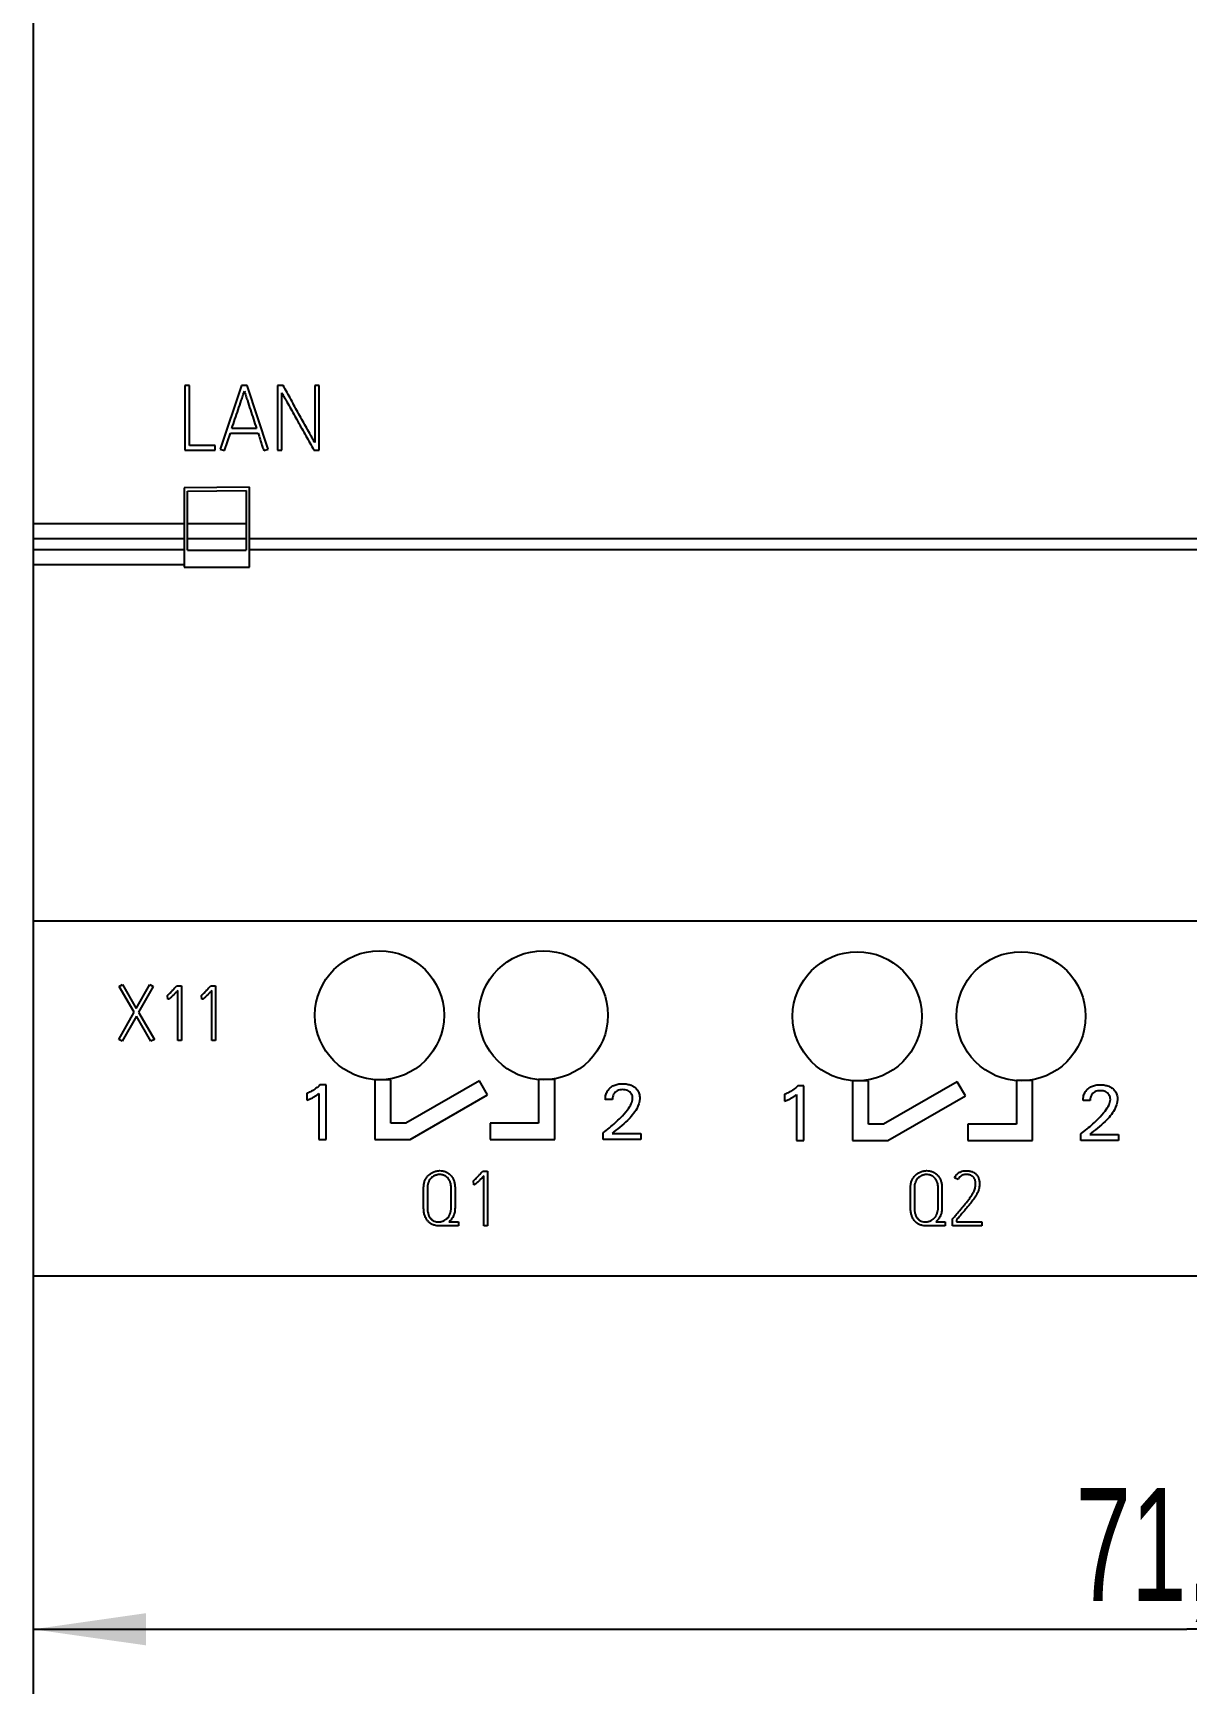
# Model space of a CAD drawing. Extents: x 0 to 420, y 0 to 297.
# Drawn here: x 96.2 to 132, y 131.3 to 182.8 of the extents above; entities that cross this region are included whole.
import ezdxf

# ---------------------------------------------------------------- set-up
doc = ezdxf.new("R2010")
doc.units = 0
doc.header["$LTSCALE"] = 23.1
for name, color, linetype in [('10000_FRONT', 7, 'CONTINUOUS'), ('10100_DIM_FRONT', 7, 'CONTINUOUS'), ('10500_FRONT_LABELING', 7, 'CONTINUOUS')]:
    doc.layers.add(name, color=color, linetype=linetype)
doc.styles.get("Standard").update_dxf_attribs({"font": 'txt', "width": 0.8})
doc.dimstyles.new('DIMSTYLE_1', dxfattribs={"dimtxt": 3.5, "dimasz": 3.5, "dimexe": 0.18, "dimexo": 0.0625, "dimgap": 0.09, "dimtad": 1, "dimtxsty": 'STANDARD', "dimcen": 0.09, "dimazin": 3, "dimtp": 0.05, "dimtm": 0.05, "dimtfac": 1, "dimtofl": 0, "dimtmove": 0, "dimatfit": 3, "dimtolj": 1})

# ---------------------------------------------------------------- blocks, each defined once
blk = doc.blocks.new('*D0')
at = {"layer": '10100_DIM_FRONT', "linetype": 'CONTINUOUS'}
for p, q in [((96.248439, 149.770229), (96.248439, 131.326168)), ((167.748439, 149.770229), (167.748439, 131.326168)), ((96.248439, 133.326168), (131.998439, 133.326168)), ((167.748439, 133.326168), (131.998439, 133.326168))]:
    blk.add_line(p, q, dxfattribs=at)
for points in [[(99.748439, 133.826168), (96.248439, 133.326168), (99.748439, 132.826168)], [(164.248439, 132.826168), (167.748439, 133.326168), (164.248439, 133.826168)]]:
    blk.add_solid(points, dxfattribs=at)
at = {"layer": '10100_DIM_FRONT', "linetype": 'CONTINUOUS', "width": 0.660714}
blk.add_text('71,5', height=3.5, dxfattribs=at).set_placement((128.554623, 134.201168))

msp = doc.modelspace()

# ---------------------------------------------------------------- linework, layer by layer
at = {"layer": '10000_FRONT', "color": 7, "linetype": 'CONTINUOUS'}
for p, q in [((96.248, 234.284), (96.248, 144.284)), ((102.947, 168.727), (100.93, 168.71)), ((100.93, 168.71), (100.93, 166.256)), ((101.03, 168.611), (102.847, 168.626)), ((101.03, 166.775), (101.03, 168.611)), ((102.847, 168.626), (102.848, 166.775)), ((102.949, 166.256), (102.947, 168.727)), ((96.248, 167.605), (100.93, 167.605)), ((101.03, 167.605), (102.848, 167.605)), ((96.248, 167.136), (100.93, 167.136)), ((96.248, 166.803), (100.93, 166.803)), ((101.03, 167.136), (102.848, 167.136)), ((102.948, 167.136), (167.748, 167.136)), ((102.948, 166.803), (167.748, 166.803)), ((96.248, 166.337), (100.93, 166.337)), ((101.03, 166.775), (102.848, 166.775)), ((100.93, 166.256), (102.949, 166.256)), ((96.248, 155.284), (167.748, 155.284)), ((106.835, 150.364), (106.835, 148.511)), ((107.331, 150.364), (106.835, 150.364)), ((107.331, 149.012), (107.331, 150.364)), ((110.082, 150.329), (107.797, 149.012)), ((110.332, 149.896), (110.082, 150.329)), ((111.912, 150.371), (111.912, 149.011)), ((112.412, 150.371), (111.912, 150.371)), ((112.412, 148.511), (112.412, 150.371)), ((121.64, 150.333), (121.64, 148.48)), ((122.137, 150.333), (121.64, 150.333)), ((122.137, 148.981), (122.137, 150.333)), ((126.718, 150.34), (126.718, 148.98)), ((127.218, 150.34), (126.718, 150.34)), ((127.218, 148.48), (127.218, 150.34)), ((107.93, 148.511), (110.332, 149.896)), ((124.887, 150.298), (122.603, 148.981)), ((122.735, 148.48), (125.137, 149.865)), ((125.137, 149.865), (124.887, 150.298)), ((107.797, 149.012), (107.331, 149.012)), ((110.413, 149.011), (110.413, 148.511)), ((111.912, 149.011), (110.413, 149.011)), ((122.603, 148.981), (122.137, 148.981)), ((125.218, 148.98), (125.218, 148.48)), ((126.718, 148.98), (125.218, 148.98)), ((106.835, 148.511), (107.93, 148.511)), ((110.413, 148.511), (112.412, 148.511)), ((121.64, 148.48), (122.735, 148.48)), ((125.218, 148.48), (127.218, 148.48)), ((96.248, 144.284), (167.748, 144.284))]:
    msp.add_line(p, q, dxfattribs=at)
for centre in [(106.979, 152.362), (112.059, 152.362), (121.784, 152.331), (126.864, 152.331)]:
    msp.add_circle(centre, 2, dxfattribs=at)
at = {"layer": '10500_FRONT_LABELING', "color": 7, "linetype": 'CONTINUOUS'}
for p, q in [((100.948, 171.881), (100.948, 169.884)), ((101.09, 171.881), (100.948, 171.881)), ((101.09, 170.025), (101.09, 171.881)), ((102.704, 171.887), (102.041, 169.914)), ((102.882, 171.887), (102.704, 171.887)), ((103.528, 169.914), (102.882, 171.887)), ((103.814, 171.884), (103.814, 169.884)), ((103.994, 171.884), (103.814, 171.884)), ((103.953, 169.884), (103.953, 171.659)), ((104.973, 171.884), (104.973, 170.114)), ((105.115, 171.884), (104.973, 171.884)), ((105.115, 169.884), (105.115, 171.884)), ((102.175, 169.87), (102.358, 170.411)), ((102.358, 170.411), (103.215, 170.411)), ((103.168, 170.552), (102.405, 170.552)), ((100.948, 169.884), (101.883, 169.884)), ((101.883, 170.025), (101.09, 170.025)), ((101.883, 169.884), (101.883, 170.025)), ((102.041, 169.914), (102.175, 169.87)), ((103.392, 169.87), (103.528, 169.914)), ((103.814, 169.884), (103.953, 169.884)), ((104.94, 169.884), (105.115, 169.884)), ((98.917, 153.251), (99.019, 153.31)), ((99.377, 152.456), (98.917, 153.251)), ((99.019, 153.31), (99.443, 152.574)), ((99.443, 152.574), (99.86, 153.31)), ((99.967, 153.251), (99.514, 152.454)), ((99.86, 153.31), (99.967, 153.251)), ((100.412, 152.975), (100.398, 152.97)), ((100.419, 152.855), (100.412, 152.975)), ((100.681, 153.256), (100.697, 153.274)), ((100.697, 153.274), (100.846, 153.274)), ((100.728, 151.581), (100.728, 153.128)), ((100.846, 153.274), (100.846, 151.581)), ((101.466, 152.975), (101.452, 152.97)), ((101.473, 152.855), (101.466, 152.975)), ((101.735, 153.256), (101.751, 153.274)), ((101.751, 153.274), (101.9, 153.274)), ((101.782, 151.581), (101.782, 153.128)), ((101.9, 153.274), (101.9, 151.581)), ((98.898, 151.614), (99.377, 152.456)), ((99.514, 152.454), (100.002, 151.614)), ((99.445, 152.336), (99.002, 151.556)), ((99.898, 151.556), (99.445, 152.336)), ((99.002, 151.556), (98.898, 151.614)), ((100.002, 151.614), (99.898, 151.556)), ((100.846, 151.581), (100.728, 151.581)), ((101.9, 151.581), (101.782, 151.581)), ((104.729, 149.941), (104.729, 149.729)), ((105.101, 149.94), (105.101, 148.512)), ((105.329, 150.202), (105.136, 150.202)), ((105.329, 148.512), (105.329, 150.202)), ((119.534, 149.91), (119.534, 149.698)), ((119.906, 149.909), (119.906, 148.481)), ((120.134, 150.171), (119.941, 150.171)), ((120.134, 148.481), (120.134, 150.171)), ((114.199, 149.753), (113.978, 149.753)), ((129.004, 149.722), (128.784, 149.722)), ((105.101, 148.512), (105.329, 148.512)), ((113.909, 148.512), (113.909, 148.716)), ((115.081, 148.512), (113.909, 148.512)), ((114.186, 148.698), (115.081, 148.698)), ((115.081, 148.698), (115.081, 148.512)), ((119.906, 148.481), (120.134, 148.481)), ((128.714, 148.481), (128.714, 148.684)), ((129.886, 148.481), (128.714, 148.481)), ((128.991, 148.666), (129.886, 148.666)), ((129.886, 148.666), (129.886, 148.481)), ((110.162, 147.506), (110.178, 147.524)), ((110.178, 147.524), (110.327, 147.524)), ((110.209, 145.831), (110.209, 147.378)), ((110.327, 147.524), (110.327, 145.831)), ((124.91, 147.27), (124.804, 147.324)), ((108.348, 146.376), (108.348, 147.02)), ((108.466, 147.02), (108.466, 146.376)), ((109.2, 146.39), (109.2, 147.02)), ((109.32, 147.02), (109.32, 146.39)), ((109.893, 147.225), (109.879, 147.22)), ((109.9, 147.105), (109.893, 147.225)), ((123.438, 146.376), (123.438, 147.02)), ((123.556, 147.02), (123.556, 146.376)), ((124.29, 146.39), (124.29, 147.02)), ((124.41, 147.02), (124.41, 146.39)), ((109.424, 145.834), (108.811, 145.834)), ((109.131, 145.954), (109.424, 145.954)), ((109.424, 145.954), (109.424, 145.834)), ((110.327, 145.831), (110.209, 145.831)), ((124.514, 145.834), (123.901, 145.834)), ((124.221, 145.954), (124.514, 145.954)), ((124.514, 145.954), (124.514, 145.834)), ((124.74, 146.051), (124.754, 146.067)), ((124.74, 145.834), (124.74, 146.051)), ((125.645, 145.834), (124.74, 145.834)), ((124.858, 146.008), (124.858, 145.952)), ((124.858, 145.952), (125.645, 145.952)), ((125.645, 145.952), (125.645, 145.834))]:
    msp.add_line(p, q, dxfattribs=at)
for points, knots in [([(102.405, 170.552), (102.437, 170.649), (102.469, 170.745), (102.534, 170.938), (102.566, 171.034), (102.631, 171.227), (102.665, 171.323), (102.713, 171.468), (102.729, 171.516), (102.761, 171.613), (102.777, 171.661), (102.793, 171.709)], [0, 0, 0, 0, 0.25, 0.25, 0.5, 0.5, 0.75, 0.75, 0.875, 0.875, 1, 1, 1, 1]), ([(102.793, 171.709), (102.809, 171.661), (102.824, 171.613), (102.855, 171.516), (102.87, 171.468), (102.917, 171.323), (102.948, 171.227), (103.011, 171.034), (103.043, 170.938), (103.106, 170.745), (103.137, 170.649), (103.168, 170.552)], [0, 0, 0, 0, 0.125, 0.125, 0.25, 0.25, 0.5, 0.5, 0.75, 0.75, 1, 1, 1, 1]), ([(103.953, 171.659), (103.962, 171.64), (103.972, 171.622), (103.993, 171.584), (104.003, 171.566), (104.034, 171.511), (104.055, 171.474), (104.117, 171.363), (104.158, 171.289), (104.282, 171.067), (104.363, 170.919), (104.467, 170.734), (104.487, 170.697), (104.529, 170.624), (104.549, 170.587), (104.611, 170.476), (104.652, 170.402), (104.775, 170.18), (104.858, 170.032), (104.94, 169.884)], [0, 0, 0, 0, 0.03125, 0.03125, 0.0625, 0.0625, 0.125, 0.125, 0.25, 0.25, 0.5, 0.5, 0.5625, 0.5625, 0.625, 0.625, 0.75, 0.75, 1, 1, 1, 1]), ([(104.973, 170.114), (104.954, 170.151), (104.933, 170.188), (104.892, 170.262), (104.872, 170.299), (104.81, 170.409), (104.769, 170.483), (104.646, 170.703), (104.564, 170.851), (104.401, 171.146), (104.32, 171.293), (104.157, 171.589), (104.075, 171.736), (103.994, 171.884)], [0, 0, 0, 0, 0.0625, 0.0625, 0.125, 0.125, 0.25, 0.25, 0.5, 0.5, 0.75, 0.75, 1, 1, 1, 1]), ([(103.215, 170.411), (103.229, 170.366), (103.243, 170.32), (103.272, 170.23), (103.287, 170.185), (103.309, 170.117), (103.317, 170.095), (103.332, 170.05), (103.34, 170.027), (103.355, 169.983), (103.363, 169.96), (103.378, 169.915), (103.385, 169.893), (103.392, 169.87)], [0, 0, 0, 0, 0.25, 0.25, 0.5, 0.5, 0.625, 0.625, 0.75, 0.75, 0.875, 0.875, 1, 1, 1, 1]), ([(100.398, 152.97), (100.405, 152.975), (100.412, 152.98), (100.425, 152.991), (100.431, 152.996), (100.45, 153.013), (100.462, 153.024), (100.498, 153.059), (100.522, 153.083), (100.568, 153.132), (100.591, 153.157), (100.625, 153.193), (100.636, 153.206), (100.659, 153.231), (100.67, 153.243), (100.681, 153.256)], [0, 0, 0, 0, 0.0625, 0.0625, 0.125, 0.125, 0.25, 0.25, 0.5, 0.5, 0.75, 0.75, 0.875, 0.875, 1, 1, 1, 1]), ([(100.728, 153.128), (100.704, 153.103), (100.681, 153.077), (100.633, 153.027), (100.609, 153.002), (100.572, 152.965), (100.559, 152.953), (100.534, 152.928), (100.522, 152.917), (100.502, 152.899), (100.495, 152.894), (100.482, 152.883), (100.475, 152.877), (100.464, 152.87), (100.461, 152.868), (100.453, 152.863), (100.449, 152.861), (100.441, 152.858), (100.437, 152.857), (100.428, 152.855), (100.424, 152.855), (100.419, 152.855)], [0, 0, 0, 0, 0.25, 0.25, 0.5, 0.5, 0.625, 0.625, 0.75, 0.75, 0.8125, 0.8125, 0.875, 0.875, 0.90625, 0.90625, 0.9375, 0.9375, 0.96875, 0.96875, 1, 1, 1, 1]), ([(101.452, 152.97), (101.459, 152.975), (101.466, 152.98), (101.479, 152.991), (101.485, 152.996), (101.504, 153.013), (101.516, 153.024), (101.552, 153.059), (101.575, 153.083), (101.622, 153.132), (101.644, 153.157), (101.679, 153.193), (101.69, 153.206), (101.712, 153.231), (101.724, 153.243), (101.735, 153.256)], [0, 0, 0, 0, 0.0625, 0.0625, 0.125, 0.125, 0.25, 0.25, 0.5, 0.5, 0.75, 0.75, 0.875, 0.875, 1, 1, 1, 1]), ([(101.782, 153.128), (101.758, 153.103), (101.735, 153.077), (101.687, 153.027), (101.663, 153.002), (101.626, 152.965), (101.613, 152.953), (101.588, 152.928), (101.576, 152.917), (101.556, 152.899), (101.549, 152.894), (101.536, 152.883), (101.529, 152.877), (101.518, 152.87), (101.514, 152.868), (101.507, 152.863), (101.503, 152.861), (101.495, 152.858), (101.491, 152.857), (101.482, 152.855), (101.478, 152.855), (101.473, 152.855)], [0, 0, 0, 0, 0.25, 0.25, 0.5, 0.5, 0.625, 0.625, 0.75, 0.75, 0.8125, 0.8125, 0.875, 0.875, 0.90625, 0.90625, 0.9375, 0.9375, 0.96875, 0.96875, 1, 1, 1, 1]), ([(105.136, 150.202), (105.097, 150.164), (105.014, 150.094), (104.877, 150.006), (104.779, 149.96), (104.729, 149.941)], [0, 0, 0, 0, 0.335376, 0.666733, 1, 1, 1, 1]), ([(104.729, 149.729), (104.764, 149.743), (104.83, 149.77), (104.92, 149.814), (104.985, 149.853), (105.031, 149.885), (105.066, 149.911), (105.089, 149.93), (105.101, 149.94)], [0, 0, 0, 0, 0.263331, 0.496838, 0.701719, 0.791454, 0.890837, 1, 1, 1, 1]), ([(113.909, 148.716), (113.975, 148.766), (114.103, 148.867), (114.285, 149.026), (114.474, 149.208), (114.649, 149.4), (114.783, 149.594), (114.833, 149.75), (114.82, 149.859), (114.789, 149.932), (114.737, 149.988), (114.672, 150.027), (114.595, 150.05), (114.511, 150.057), (114.426, 150.049), (114.348, 150.022), (114.283, 149.976), (114.233, 149.915), (114.204, 149.838), (114.199, 149.782), (114.199, 149.753)], [0, 0, 0, 0, 0.104116, 0.205085, 0.303144, 0.433178, 0.529839, 0.598022, 0.633057, 0.664801, 0.696393, 0.726886, 0.759247, 0.795227, 0.832181, 0.865789, 0.898315, 0.930542, 0.963549, 1, 1, 1, 1]), ([(113.978, 149.753), (113.978, 149.801), (113.988, 149.894), (114.041, 150.02), (114.128, 150.118), (114.239, 150.189), (114.369, 150.23), (114.511, 150.241), (114.651, 150.231), (114.779, 150.195), (114.89, 150.132), (114.98, 150.042), (115.036, 149.921), (115.061, 149.719), (114.95, 149.411), (114.64, 149.048), (114.341, 148.828), (114.186, 148.698)], [0, 0, 0, 0, 0.047634, 0.090966, 0.134024, 0.175852, 0.219839, 0.26854, 0.316048, 0.358805, 0.398874, 0.441275, 0.482994, 0.528552, 0.640457, 0.793497, 1, 1, 1, 1]), ([(119.941, 150.171), (119.902, 150.133), (119.819, 150.063), (119.682, 149.975), (119.584, 149.929), (119.534, 149.91)], [0, 0, 0, 0, 0.335376, 0.666733, 1, 1, 1, 1]), ([(119.534, 149.698), (119.569, 149.712), (119.635, 149.739), (119.725, 149.783), (119.79, 149.822), (119.837, 149.854), (119.871, 149.88), (119.894, 149.899), (119.906, 149.909)], [0, 0, 0, 0, 0.263331, 0.496838, 0.701719, 0.791454, 0.890837, 1, 1, 1, 1]), ([(128.714, 148.684), (128.78, 148.735), (128.908, 148.836), (129.09, 148.995), (129.28, 149.176), (129.454, 149.368), (129.588, 149.562), (129.638, 149.719), (129.625, 149.827), (129.594, 149.901), (129.542, 149.956), (129.477, 149.996), (129.401, 150.019), (129.317, 150.025), (129.231, 150.018), (129.153, 149.991), (129.088, 149.945), (129.038, 149.883), (129.01, 149.807), (129.004, 149.751), (129.004, 149.722)], [0, 0, 0, 0, 0.104116, 0.205085, 0.303144, 0.433178, 0.529839, 0.598022, 0.633057, 0.664801, 0.696393, 0.726886, 0.759247, 0.795227, 0.832181, 0.865789, 0.898315, 0.930542, 0.963549, 1, 1, 1, 1]), ([(128.784, 149.722), (128.783, 149.769), (128.793, 149.862), (128.846, 149.989), (128.933, 150.087), (129.044, 150.158), (129.175, 150.199), (129.316, 150.21), (129.456, 150.199), (129.584, 150.164), (129.695, 150.101), (129.785, 150.011), (129.841, 149.89), (129.866, 149.688), (129.755, 149.38), (129.445, 149.016), (129.146, 148.797), (128.991, 148.666)], [0, 0, 0, 0, 0.047634, 0.090966, 0.134024, 0.175852, 0.219839, 0.26854, 0.316048, 0.358805, 0.398874, 0.441275, 0.482994, 0.528552, 0.640457, 0.793497, 1, 1, 1, 1]), ([(108.348, 147.02), (108.348, 147.053), (108.351, 147.086), (108.361, 147.151), (108.368, 147.183), (108.385, 147.229), (108.392, 147.245), (108.406, 147.275), (108.414, 147.289), (108.439, 147.332), (108.459, 147.358), (108.487, 147.389), (108.493, 147.395), (108.505, 147.407), (108.524, 147.424), (108.543, 147.439), (108.57, 147.458), (108.584, 147.467), (108.613, 147.484), (108.628, 147.492), (108.674, 147.512), (108.706, 147.523), (108.755, 147.534), (108.771, 147.537), (108.805, 147.541), (108.822, 147.543), (108.872, 147.544), (108.905, 147.542), (108.954, 147.533), (108.971, 147.529), (109.003, 147.519), (109.034, 147.508), (109.064, 147.493), (109.086, 147.481), (109.093, 147.477), (109.107, 147.467), (109.114, 147.463), (109.148, 147.438), (109.172, 147.415), (109.205, 147.378), (109.215, 147.364), (109.234, 147.337), (109.243, 147.323), (109.259, 147.294), (109.266, 147.279), (109.28, 147.248), (109.285, 147.232), (109.301, 147.185), (109.308, 147.152), (109.318, 147.087), (109.32, 147.053), (109.32, 147.02)], [0, 0, 0, 0, 0.0625, 0.0625, 0.125, 0.125, 0.15625, 0.15625, 0.1875, 0.1875, 0.25, 0.25, 0.265625, 0.265625, 0.28125, 0.3125, 0.3125, 0.34375, 0.34375, 0.375, 0.375, 0.4375, 0.4375, 0.46875, 0.46875, 0.5, 0.5, 0.5625, 0.5625, 0.59375, 0.59375, 0.625, 0.65625, 0.65625, 0.671875, 0.671875, 0.6875, 0.6875, 0.75, 0.75, 0.78125, 0.78125, 0.8125, 0.8125, 0.84375, 0.84375, 0.875, 0.875, 0.9375, 0.9375, 1, 1, 1, 1]), ([(109.2, 147.02), (109.2, 147.071), (109.194, 147.121), (109.176, 147.182), (109.171, 147.194), (109.162, 147.218), (109.152, 147.241), (109.139, 147.263), (109.125, 147.284), (109.118, 147.295), (109.093, 147.324), (109.075, 147.342), (109.05, 147.361), (109.045, 147.365), (109.034, 147.372), (109.028, 147.375), (109.012, 147.385), (109, 147.391), (108.977, 147.401), (108.965, 147.405), (108.941, 147.412), (108.928, 147.415), (108.89, 147.422), (108.864, 147.424), (108.826, 147.422), (108.813, 147.421), (108.788, 147.418), (108.775, 147.416), (108.75, 147.41), (108.738, 147.407), (108.714, 147.399), (108.702, 147.394), (108.666, 147.378), (108.644, 147.366), (108.614, 147.344), (108.604, 147.336), (108.584, 147.319), (108.575, 147.31), (108.55, 147.281), (108.535, 147.261), (108.516, 147.228), (108.51, 147.217), (108.499, 147.194), (108.494, 147.182), (108.486, 147.158), (108.482, 147.146), (108.476, 147.121), (108.474, 147.109), (108.468, 147.071), (108.466, 147.045), (108.466, 147.02)], [0, 0, 0, 0, 0.125, 0.125, 0.15625, 0.15625, 0.1875, 0.21875, 0.21875, 0.25, 0.25, 0.3125, 0.3125, 0.328125, 0.328125, 0.34375, 0.34375, 0.375, 0.375, 0.40625, 0.40625, 0.4375, 0.4375, 0.5, 0.5, 0.53125, 0.53125, 0.5625, 0.5625, 0.59375, 0.59375, 0.625, 0.625, 0.6875, 0.6875, 0.71875, 0.71875, 0.75, 0.75, 0.8125, 0.8125, 0.84375, 0.84375, 0.875, 0.875, 0.90625, 0.90625, 0.9375, 0.9375, 1, 1, 1, 1]), ([(109.879, 147.22), (109.886, 147.225), (109.892, 147.23), (109.905, 147.241), (109.912, 147.246), (109.931, 147.263), (109.943, 147.274), (109.979, 147.309), (110.002, 147.333), (110.048, 147.382), (110.071, 147.407), (110.105, 147.443), (110.117, 147.456), (110.139, 147.481), (110.151, 147.493), (110.162, 147.506)], [0, 0, 0, 0, 0.0625, 0.0625, 0.125, 0.125, 0.25, 0.25, 0.5, 0.5, 0.75, 0.75, 0.875, 0.875, 1, 1, 1, 1]), ([(110.209, 147.378), (110.185, 147.353), (110.161, 147.327), (110.113, 147.277), (110.089, 147.252), (110.052, 147.215), (110.04, 147.203), (110.015, 147.178), (110.002, 147.167), (109.983, 147.149), (109.976, 147.144), (109.962, 147.133), (109.956, 147.127), (109.945, 147.12), (109.941, 147.118), (109.934, 147.113), (109.93, 147.111), (109.922, 147.108), (109.917, 147.107), (109.909, 147.105), (109.904, 147.105), (109.9, 147.105)], [0, 0, 0, 0, 0.25, 0.25, 0.5, 0.5, 0.625, 0.625, 0.75, 0.75, 0.8125, 0.8125, 0.875, 0.875, 0.90625, 0.90625, 0.9375, 0.9375, 0.96875, 0.96875, 1, 1, 1, 1]), ([(123.438, 147.02), (123.438, 147.053), (123.441, 147.086), (123.451, 147.151), (123.458, 147.183), (123.475, 147.229), (123.482, 147.245), (123.496, 147.275), (123.504, 147.289), (123.529, 147.332), (123.549, 147.358), (123.577, 147.389), (123.583, 147.395), (123.595, 147.407), (123.614, 147.424), (123.633, 147.439), (123.66, 147.458), (123.674, 147.467), (123.703, 147.484), (123.718, 147.492), (123.764, 147.512), (123.796, 147.523), (123.845, 147.534), (123.861, 147.537), (123.895, 147.541), (123.912, 147.543), (123.962, 147.544), (123.995, 147.542), (124.044, 147.533), (124.061, 147.529), (124.093, 147.519), (124.124, 147.508), (124.154, 147.493), (124.176, 147.481), (124.183, 147.477), (124.197, 147.467), (124.204, 147.463), (124.238, 147.438), (124.262, 147.415), (124.295, 147.378), (124.305, 147.364), (124.324, 147.337), (124.333, 147.323), (124.349, 147.294), (124.356, 147.279), (124.37, 147.248), (124.375, 147.232), (124.391, 147.185), (124.398, 147.152), (124.408, 147.087), (124.41, 147.053), (124.41, 147.02)], [0, 0, 0, 0, 0.0625, 0.0625, 0.125, 0.125, 0.15625, 0.15625, 0.1875, 0.1875, 0.25, 0.25, 0.265625, 0.265625, 0.28125, 0.3125, 0.3125, 0.34375, 0.34375, 0.375, 0.375, 0.4375, 0.4375, 0.46875, 0.46875, 0.5, 0.5, 0.5625, 0.5625, 0.59375, 0.59375, 0.625, 0.65625, 0.65625, 0.671875, 0.671875, 0.6875, 0.6875, 0.75, 0.75, 0.78125, 0.78125, 0.8125, 0.8125, 0.84375, 0.84375, 0.875, 0.875, 0.9375, 0.9375, 1, 1, 1, 1]), ([(124.29, 147.02), (124.29, 147.071), (124.284, 147.121), (124.266, 147.182), (124.261, 147.194), (124.252, 147.218), (124.242, 147.241), (124.229, 147.263), (124.215, 147.284), (124.208, 147.295), (124.183, 147.324), (124.165, 147.342), (124.14, 147.361), (124.135, 147.365), (124.124, 147.372), (124.118, 147.375), (124.102, 147.385), (124.09, 147.391), (124.067, 147.401), (124.055, 147.405), (124.031, 147.412), (124.018, 147.415), (123.98, 147.422), (123.954, 147.424), (123.916, 147.422), (123.903, 147.421), (123.878, 147.418), (123.865, 147.416), (123.84, 147.41), (123.828, 147.407), (123.804, 147.399), (123.792, 147.394), (123.756, 147.378), (123.734, 147.366), (123.704, 147.344), (123.694, 147.336), (123.674, 147.319), (123.665, 147.31), (123.64, 147.281), (123.625, 147.261), (123.606, 147.228), (123.6, 147.217), (123.589, 147.194), (123.584, 147.182), (123.576, 147.158), (123.572, 147.146), (123.566, 147.121), (123.564, 147.109), (123.558, 147.071), (123.556, 147.045), (123.556, 147.02)], [0, 0, 0, 0, 0.125, 0.125, 0.15625, 0.15625, 0.1875, 0.21875, 0.21875, 0.25, 0.25, 0.3125, 0.3125, 0.328125, 0.328125, 0.34375, 0.34375, 0.375, 0.375, 0.40625, 0.40625, 0.4375, 0.4375, 0.5, 0.5, 0.53125, 0.53125, 0.5625, 0.5625, 0.59375, 0.59375, 0.625, 0.625, 0.6875, 0.6875, 0.71875, 0.71875, 0.75, 0.75, 0.8125, 0.8125, 0.84375, 0.84375, 0.875, 0.875, 0.90625, 0.90625, 0.9375, 0.9375, 1, 1, 1, 1]), ([(124.754, 146.067), (124.768, 146.084), (124.782, 146.1), (124.811, 146.133), (124.825, 146.149), (124.867, 146.198), (124.896, 146.231), (124.952, 146.296), (124.98, 146.329), (125.036, 146.395), (125.064, 146.428), (125.119, 146.494), (125.147, 146.528), (125.201, 146.595), (125.227, 146.629), (125.278, 146.699), (125.303, 146.734), (125.339, 146.788), (125.351, 146.807), (125.368, 146.835), (125.373, 146.844), (125.384, 146.863), (125.389, 146.872), (125.404, 146.902), (125.413, 146.921), (125.428, 146.962), (125.434, 146.983), (125.441, 147.014), (125.443, 147.025), (125.447, 147.046), (125.449, 147.057), (125.453, 147.089), (125.454, 147.111), (125.454, 147.154), (125.453, 147.176), (125.448, 147.208), (125.447, 147.219), (125.442, 147.24), (125.439, 147.25), (125.432, 147.271), (125.427, 147.281), (125.417, 147.301), (125.412, 147.31), (125.4, 147.328), (125.39, 147.341), (125.378, 147.352), (125.37, 147.36), (125.366, 147.364), (125.345, 147.381), (125.326, 147.392), (125.295, 147.405), (125.285, 147.408), (125.264, 147.414), (125.253, 147.417), (125.232, 147.421), (125.221, 147.422), (125.199, 147.425), (125.188, 147.425), (125.155, 147.426), (125.133, 147.425), (125.101, 147.42), (125.09, 147.417), (125.069, 147.412), (125.058, 147.408), (125.038, 147.4), (125.028, 147.395), (125.009, 147.384), (125, 147.378), (124.974, 147.358), (124.958, 147.343), (124.938, 147.317), (124.931, 147.308), (124.92, 147.289), (124.914, 147.28), (124.91, 147.27)], [0, 0, 0, 0, 0.03125, 0.03125, 0.0625, 0.0625, 0.125, 0.125, 0.1875, 0.1875, 0.25, 0.25, 0.3125, 0.3125, 0.375, 0.375, 0.4375, 0.4375, 0.46875, 0.46875, 0.484375, 0.484375, 0.5, 0.5, 0.53125, 0.53125, 0.5625, 0.5625, 0.578125, 0.578125, 0.59375, 0.59375, 0.625, 0.625, 0.65625, 0.65625, 0.671875, 0.671875, 0.6875, 0.6875, 0.703125, 0.703125, 0.71875, 0.71875, 0.734375, 0.742188, 0.742188, 0.75, 0.75, 0.78125, 0.78125, 0.796875, 0.796875, 0.8125, 0.8125, 0.828125, 0.828125, 0.84375, 0.84375, 0.875, 0.875, 0.890625, 0.890625, 0.90625, 0.90625, 0.921875, 0.921875, 0.9375, 0.9375, 0.96875, 0.96875, 0.984375, 0.984375, 1, 1, 1, 1]), ([(124.804, 147.324), (124.814, 147.348), (124.827, 147.37), (124.85, 147.401), (124.858, 147.41), (124.876, 147.429), (124.885, 147.439), (124.914, 147.465), (124.935, 147.48), (124.968, 147.499), (124.98, 147.505), (125.004, 147.516), (125.016, 147.52), (125.053, 147.532), (125.078, 147.537), (125.117, 147.541), (125.13, 147.542), (125.156, 147.543), (125.182, 147.543), (125.207, 147.542), (125.233, 147.54), (125.246, 147.538), (125.271, 147.534), (125.284, 147.531), (125.309, 147.524), (125.321, 147.52), (125.358, 147.507), (125.382, 147.496), (125.416, 147.476), (125.426, 147.469), (125.447, 147.453), (125.456, 147.444), (125.474, 147.426), (125.483, 147.416), (125.499, 147.396), (125.507, 147.386), (125.52, 147.364), (125.526, 147.353), (125.538, 147.33), (125.543, 147.318), (125.551, 147.293), (125.555, 147.281), (125.561, 147.256), (125.564, 147.243), (125.57, 147.206), (125.573, 147.18), (125.575, 147.142), (125.575, 147.129), (125.574, 147.103), (125.573, 147.09), (125.57, 147.052), (125.567, 147.027), (125.557, 146.977), (125.551, 146.952), (125.539, 146.915), (125.534, 146.903), (125.525, 146.879), (125.52, 146.867), (125.503, 146.832), (125.491, 146.81), (125.466, 146.766), (125.452, 146.744), (125.424, 146.702), (125.409, 146.681), (125.379, 146.64), (125.364, 146.619), (125.318, 146.558), (125.286, 146.518), (125.221, 146.438), (125.189, 146.399), (125.123, 146.32), (125.09, 146.281), (125.023, 146.204), (124.99, 146.165), (124.924, 146.086), (124.891, 146.047), (124.858, 146.008)], [0, 0, 0, 0, 0.03125, 0.03125, 0.046875, 0.046875, 0.0625, 0.0625, 0.09375, 0.09375, 0.109375, 0.109375, 0.125, 0.125, 0.15625, 0.15625, 0.171875, 0.171875, 0.1875, 0.203125, 0.203125, 0.21875, 0.21875, 0.234375, 0.234375, 0.25, 0.25, 0.28125, 0.28125, 0.296875, 0.296875, 0.3125, 0.3125, 0.328125, 0.328125, 0.34375, 0.34375, 0.359375, 0.359375, 0.375, 0.375, 0.390625, 0.390625, 0.40625, 0.40625, 0.4375, 0.4375, 0.453125, 0.453125, 0.46875, 0.46875, 0.5, 0.5, 0.53125, 0.53125, 0.546875, 0.546875, 0.5625, 0.5625, 0.59375, 0.59375, 0.625, 0.625, 0.65625, 0.65625, 0.6875, 0.6875, 0.75, 0.75, 0.8125, 0.8125, 0.875, 0.875, 0.9375, 0.9375, 1, 1, 1, 1]), ([(108.811, 145.834), (108.777, 145.834), (108.744, 145.837), (108.695, 145.847), (108.678, 145.851), (108.646, 145.862), (108.631, 145.868), (108.586, 145.89), (108.558, 145.908), (108.506, 145.95), (108.483, 145.975), (108.453, 146.014), (108.443, 146.028), (108.426, 146.057), (108.418, 146.072), (108.396, 146.116), (108.385, 146.147), (108.371, 146.195), (108.366, 146.211), (108.36, 146.244), (108.357, 146.26), (108.35, 146.31), (108.348, 146.343), (108.348, 146.376)], [0, 0, 0, 0, 0.125, 0.125, 0.1875, 0.1875, 0.25, 0.25, 0.375, 0.375, 0.5, 0.5, 0.5625, 0.5625, 0.625, 0.625, 0.75, 0.75, 0.8125, 0.8125, 0.875, 0.875, 1, 1, 1, 1]), ([(108.466, 146.376), (108.466, 146.324), (108.471, 146.272), (108.488, 146.209), (108.492, 146.196), (108.501, 146.171), (108.506, 146.159), (108.522, 146.123), (108.536, 146.101), (108.56, 146.069), (108.569, 146.059), (108.587, 146.04), (108.606, 146.023), (108.628, 146.007), (108.65, 145.993), (108.662, 145.987), (108.698, 145.971), (108.724, 145.963), (108.763, 145.957), (108.777, 145.955), (108.803, 145.954), (108.816, 145.954), (108.843, 145.955), (108.856, 145.957), (108.882, 145.961), (108.895, 145.964), (108.921, 145.971), (108.933, 145.975), (108.958, 145.985), (108.97, 145.99), (109.006, 146.008), (109.027, 146.023), (109.058, 146.048), (109.068, 146.057), (109.087, 146.076), (109.095, 146.086), (109.12, 146.116), (109.134, 146.138), (109.153, 146.173), (109.158, 146.185), (109.169, 146.21), (109.173, 146.222), (109.181, 146.247), (109.185, 146.26), (109.19, 146.285), (109.193, 146.298), (109.198, 146.338), (109.2, 146.364), (109.2, 146.39)], [0, 0, 0, 0, 0.125, 0.125, 0.15625, 0.15625, 0.1875, 0.1875, 0.25, 0.25, 0.28125, 0.28125, 0.3125, 0.34375, 0.34375, 0.375, 0.375, 0.4375, 0.4375, 0.46875, 0.46875, 0.5, 0.5, 0.53125, 0.53125, 0.5625, 0.5625, 0.59375, 0.59375, 0.625, 0.625, 0.6875, 0.6875, 0.71875, 0.71875, 0.75, 0.75, 0.8125, 0.8125, 0.84375, 0.84375, 0.875, 0.875, 0.90625, 0.90625, 0.9375, 0.9375, 1, 1, 1, 1]), ([(109.32, 146.39), (109.32, 146.349), (109.317, 146.309), (109.306, 146.249), (109.302, 146.229), (109.293, 146.199), (109.29, 146.19), (109.283, 146.17), (109.279, 146.161), (109.267, 146.132), (109.258, 146.114), (109.238, 146.078), (109.227, 146.061), (109.203, 146.028), (109.19, 146.012), (109.169, 145.989), (109.162, 145.982), (109.147, 145.968), (109.139, 145.961), (109.131, 145.954)], [0, 0, 0, 0, 0.25, 0.25, 0.375, 0.375, 0.4375, 0.4375, 0.5, 0.5, 0.625, 0.625, 0.75, 0.75, 0.875, 0.875, 0.9375, 0.9375, 1, 1, 1, 1]), ([(123.901, 145.834), (123.867, 145.834), (123.834, 145.837), (123.785, 145.847), (123.768, 145.851), (123.736, 145.862), (123.721, 145.868), (123.676, 145.89), (123.648, 145.908), (123.596, 145.95), (123.573, 145.975), (123.543, 146.014), (123.533, 146.028), (123.516, 146.057), (123.508, 146.072), (123.486, 146.116), (123.475, 146.147), (123.461, 146.195), (123.456, 146.211), (123.45, 146.244), (123.447, 146.26), (123.44, 146.31), (123.438, 146.343), (123.438, 146.376)], [0, 0, 0, 0, 0.125, 0.125, 0.1875, 0.1875, 0.25, 0.25, 0.375, 0.375, 0.5, 0.5, 0.5625, 0.5625, 0.625, 0.625, 0.75, 0.75, 0.8125, 0.8125, 0.875, 0.875, 1, 1, 1, 1]), ([(123.556, 146.376), (123.556, 146.324), (123.561, 146.272), (123.578, 146.209), (123.582, 146.196), (123.591, 146.171), (123.596, 146.159), (123.612, 146.123), (123.626, 146.101), (123.65, 146.069), (123.659, 146.059), (123.677, 146.04), (123.696, 146.023), (123.718, 146.007), (123.74, 145.993), (123.752, 145.987), (123.788, 145.971), (123.814, 145.963), (123.853, 145.957), (123.867, 145.955), (123.893, 145.954), (123.906, 145.954), (123.933, 145.955), (123.946, 145.957), (123.972, 145.961), (123.985, 145.964), (124.011, 145.971), (124.023, 145.975), (124.048, 145.985), (124.06, 145.99), (124.096, 146.008), (124.117, 146.023), (124.148, 146.048), (124.158, 146.057), (124.177, 146.076), (124.185, 146.086), (124.21, 146.116), (124.224, 146.138), (124.243, 146.173), (124.248, 146.185), (124.259, 146.21), (124.263, 146.222), (124.271, 146.247), (124.275, 146.26), (124.28, 146.285), (124.283, 146.298), (124.288, 146.338), (124.29, 146.364), (124.29, 146.39)], [0, 0, 0, 0, 0.125, 0.125, 0.15625, 0.15625, 0.1875, 0.1875, 0.25, 0.25, 0.28125, 0.28125, 0.3125, 0.34375, 0.34375, 0.375, 0.375, 0.4375, 0.4375, 0.46875, 0.46875, 0.5, 0.5, 0.53125, 0.53125, 0.5625, 0.5625, 0.59375, 0.59375, 0.625, 0.625, 0.6875, 0.6875, 0.71875, 0.71875, 0.75, 0.75, 0.8125, 0.8125, 0.84375, 0.84375, 0.875, 0.875, 0.90625, 0.90625, 0.9375, 0.9375, 1, 1, 1, 1]), ([(124.41, 146.39), (124.41, 146.349), (124.407, 146.309), (124.396, 146.249), (124.392, 146.229), (124.383, 146.199), (124.38, 146.19), (124.373, 146.17), (124.369, 146.161), (124.357, 146.132), (124.348, 146.114), (124.328, 146.078), (124.317, 146.061), (124.293, 146.028), (124.28, 146.012), (124.259, 145.989), (124.252, 145.982), (124.237, 145.968), (124.229, 145.961), (124.221, 145.954)], [0, 0, 0, 0, 0.25, 0.25, 0.375, 0.375, 0.4375, 0.4375, 0.5, 0.5, 0.625, 0.625, 0.75, 0.75, 0.875, 0.875, 0.9375, 0.9375, 1, 1, 1, 1])]:
    msp.add_open_spline(points, degree=3, knots=knots, dxfattribs=at)

# ---------------------------------------------------------------- dimensions: what is measured, and where the dimension line sits
at = {"layer": '10100_DIM_FRONT', "linetype": 'CONTINUOUS'}
dim = msp.add_linear_dim(base=(167.748, 133.326), p1=(96.248, 149.77), p2=(167.748, 149.77), text='71,5', dimstyle='DIMSTYLE_1', dxfattribs=at)
dim.commit()
dim.dimension.update_dxf_attribs({"geometry": '*D0', "text_midpoint": (133.18, 135.951), "dimtype": 160})

doc.saveas('drawing.dxf')
